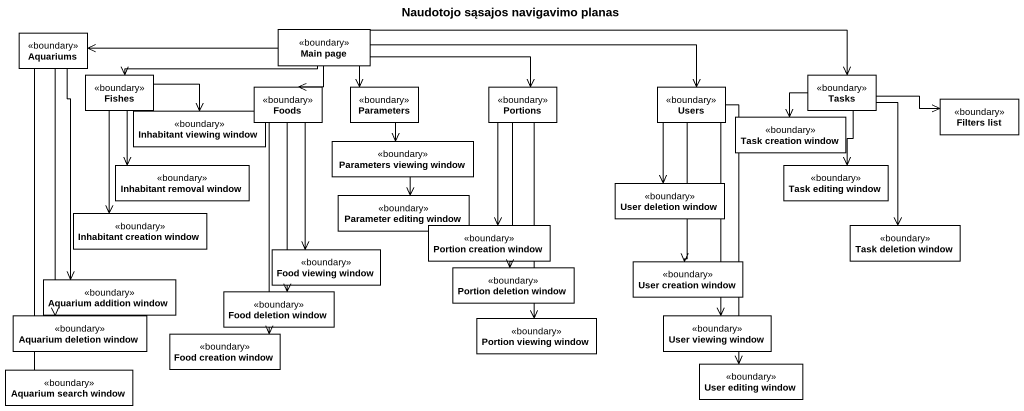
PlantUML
@startuml
title Naudotojo sąsajos navigavimo planas
hide circle
hide empty members
class Aquariums <<boundary>>
class "Main page" as Main_page <<boundary>>
class Fishes <<boundary>>
class Foods <<boundary>>
class Parameters <<boundary>>
class Portions <<boundary>>
class Users <<boundary>>
class Tasks <<boundary>>
class "Filters list" as Filters_list <<boundary>>
class "Inhabitant viewing window" as Inhabitant_viewing_window <<boundary>>
class "Parameters viewing window" as Parameters_viewing_window <<boundary>>
class "Task creation window" as Task_creation_window <<boundary>>
class "Inhabitant removal window" as Inhabitant_removal_window <<boundary>>
class "User deletion window" as User_deletion_window <<boundary>>
class "Task editing window" as Task_editing_window <<boundary>>
class "Inhabitant creation window" as Inhabitant_creation_window <<boundary>>
class "Parameter editing window" as Parameter_editing_window <<boundary>>
class "Portion creation window" as Portion_creation_window <<boundary>>
class "Task deletion window" as Task_deletion_window <<boundary>>
class "Food viewing window" as Food_viewing_window <<boundary>>
class "User creation window" as User_creation_window <<boundary>>
class "Aquarium addition window" as Aquarium_addition_window <<boundary>>
class "Food deletion window" as Food_deletion_window <<boundary>>
class "Portion deletion window" as Portion_deletion_window <<boundary>>
class "Aquarium deletion window" as Aquarium_deletion_window <<boundary>>
class "Food creation window" as Food_creation_window <<boundary>>
class "Portion viewing window" as Portion_viewing_window <<boundary>>
class "User viewing window" as User_viewing_window <<boundary>>
class "Aquarium search window" as Aquarium_search_window <<boundary>>
class "User editing window" as User_editing_window <<boundary>>
Aquariums --> Aquarium_addition_window
Aquariums --> Aquarium_deletion_window
Aquariums -- Aquarium_search_window
Main_page -left-> Aquariums
Main_page -left-> Fishes
Main_page --> Foods
Main_page --> Parameters
Main_page -right-> Portions
Main_page -right-> Users
Main_page -right-> Tasks
Fishes -right-> Inhabitant_viewing_window
Fishes --> Inhabitant_removal_window
Fishes --> Inhabitant_creation_window
Foods --> Food_viewing_window
Foods --> Food_deletion_window
Foods --> Food_creation_window
Parameters --> Parameters_viewing_window
Portions --> Portion_creation_window
Portions --> Portion_deletion_window
Portions --> Portion_viewing_window
Users --> User_deletion_window
Users --> User_creation_window
Users --> User_viewing_window
Users --> User_editing_window
Tasks -right-> Filters_list
Tasks --> Task_creation_window
Tasks --> Task_editing_window
Tasks --> Task_deletion_window
Parameters_viewing_window --> Parameter_editing_window
@enduml
